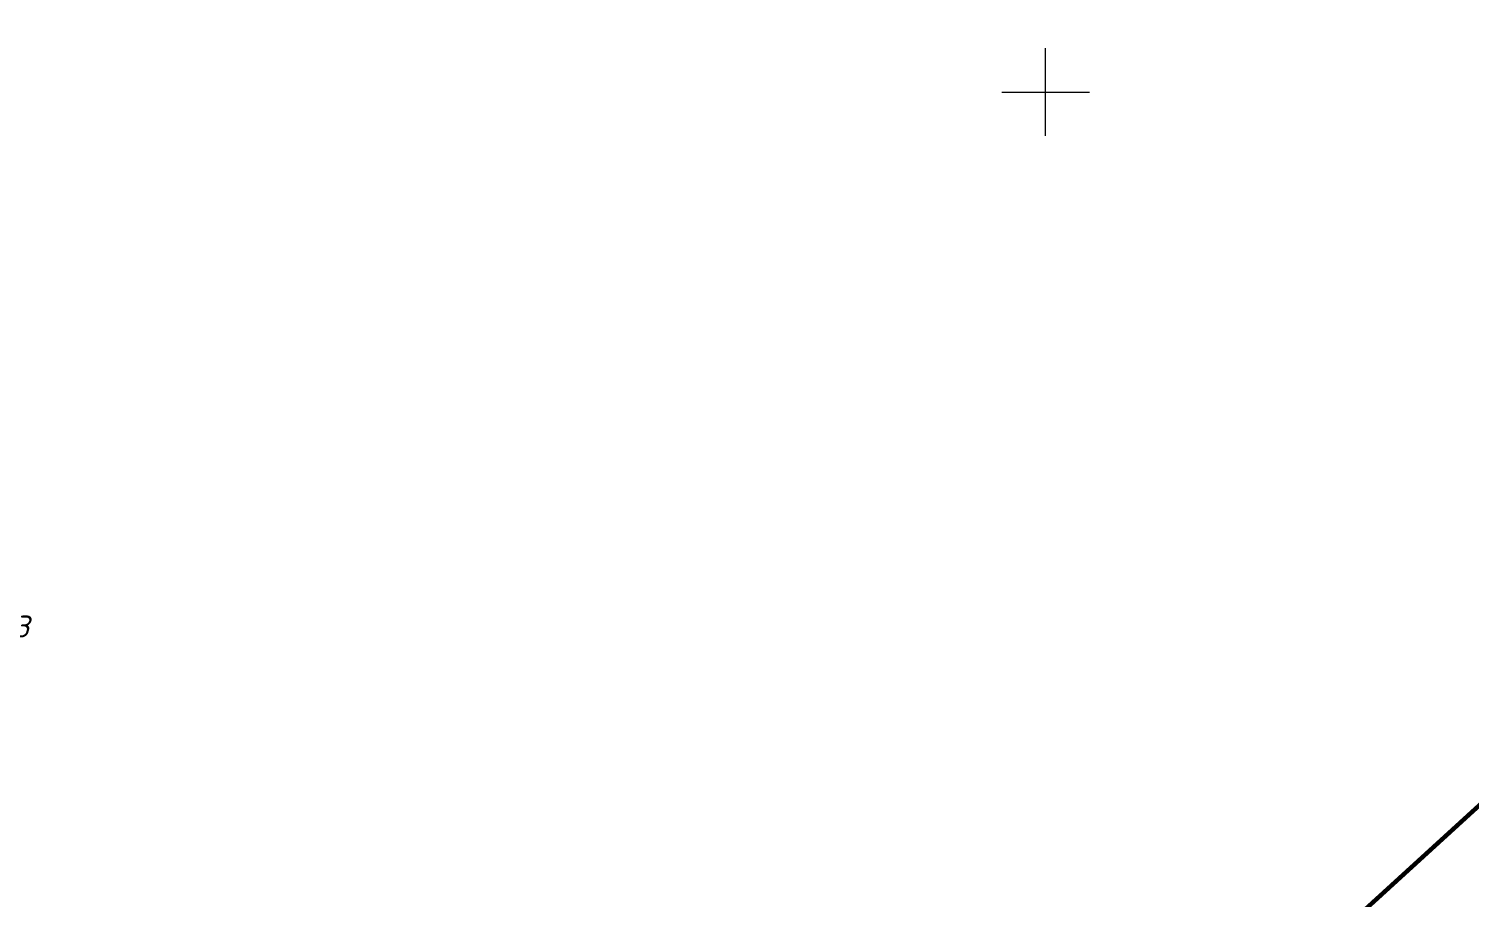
# Model space of a CAD drawing. Header units: metres. Extents: x 629572 to 645168, y 4785785 to 4790166.
# Drawn here: x 633630.5 to 633729, y 4788444.9 to 4788504.3 of the extents above; entities that cross this region are included whole.
import ezdxf

# ---------------------------------------------------------------- set-up
doc = ezdxf.new("R2010")
doc.units = ezdxf.units.M
doc.linetypes.add('Сплошная_0_50', pattern=[0])
doc.layers.get('0').update_dxf_attribs({"linetype": 'CONTINUOUS'})
for name, color, linetype in [('красная линия', 7, 'CONTINUOUS'), ('Нурсултан', 7, 'CONTINUOUS'), ('Сетка координатная', 7, 'CONTINUOUS')]:
    doc.layers.add(name, color=color, linetype=linetype)
doc.styles.add('ISOCPEUR', font='isocpeui.ttf')

# ---------------------------------------------------------------- blocks, each defined once
blk = doc.blocks.new('Крест')
at = {"color": 0, "linetype": 'Continuous', "lineweight": 0, "flags": 128}
for points in [[(0, -1), (0, 1)], [(-1, 0), (1, 0)]]:
    blk.add_lwpolyline(points, dxfattribs=at)

msp = doc.modelspace()

# ---------------------------------------------------------------- linework, layer by layer
at = {"layer": 'красная линия', "color": 1, "linetype": 'Сплошная_0_50', "lineweight": 0, "true_color": 0xff0000, "const_width": 0.3, "elevation": 794.579, "flags": 128}
msp.add_lwpolyline([(635401.641, 4788148.595), (634957.655, 4788205.711), (634868.946, 4788233.682), (634603.956, 4788290.084), (634469.438, 4788276.801), (634466.442, 4788288.998), (634455.452, 4788300.111), (634423.85, 4788288.187), (634367.861, 4788295.693), (634267.843, 4788409.4), (634475.845, 4788682.207), (634474.555, 4788790.795), (634449.85, 4788818.401), (634024.042, 4788644.6), (633889.34, 4788556.209), (633827.944, 4788529.992), (633792.752, 4788543.316), (633784.34, 4788495.79), (633741.538, 4788462.098), (633741.25, 4788461.815), (633707.246, 4788430.797), (633615.343, 4788446.001), (633603.65, 4788448.117), (633593.847, 4788448.295), (633403.135, 4788458.998), (633383.735, 4788456.919), (632950.737, 4788523.705), (632422.446, 4788608.882), (631759.541, 4788723.01), (631749.061, 4788727.901), (631729.34, 4788731.902), (631702.953, 4788733.892), (631676.149, 4788739.917), (631633.151, 4788748.593), (631552.757, 4788764.604), (631505.748, 4788774.005), (631486.053, 4788777.916), (631418.334, 4788781.792), (630663.641, 4788895.085)], dxfattribs=at)

# ---------------------------------------------------------------- block references
at = {"layer": 'Сетка координатная', "color": 136, "linetype": 'Continuous', "true_color": 0x008080, "xscale": 3, "yscale": 3}
msp.add_blockref('Крест', (633700, 4788500), dxfattribs=at)

# ---------------------------------------------------------------- texts
at = {"layer": 'Нурсултан', "color": 251, "insert": (633623.546, 4788464.216, 2.626), "char_height": 1.5, "attachment_point": 1, "style": 'ISOCPEUR'}
msp.add_mtext('789,303', dxfattribs=at)

doc.saveas('drawing.dxf')
